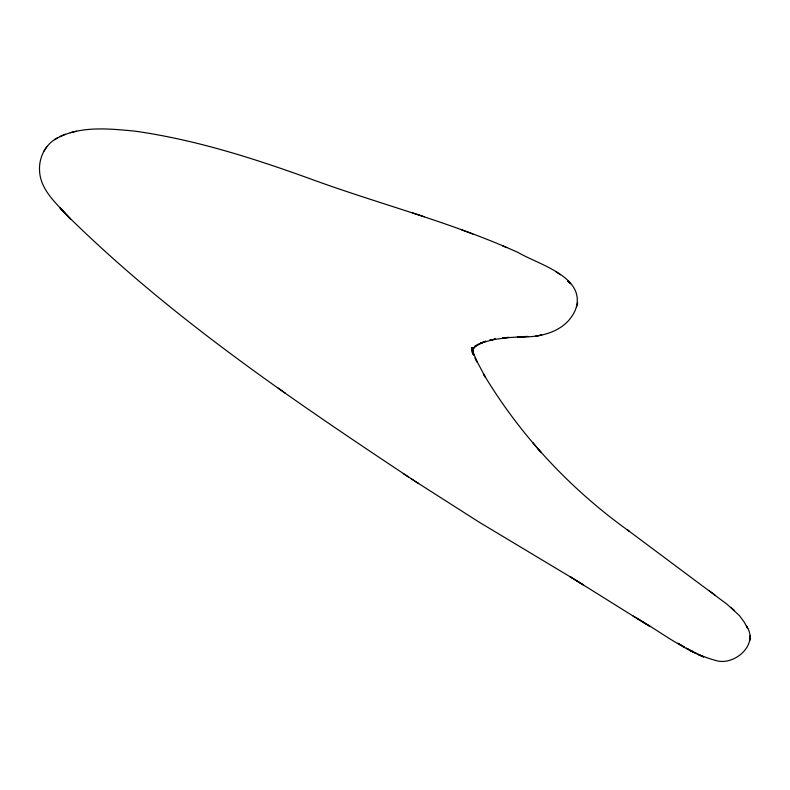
<?xml version="1.0" encoding="UTF-8"?>
<svg xmlns="http://www.w3.org/2000/svg" width="790" height="790" viewBox="0 0 790 790"><rect width="100%" height="100%" fill="white"/><g stroke="black" fill="none" stroke-linecap="round" stroke-linejoin="round"><path stroke-width="1.19" d="M528.056 336.412L517.332 336.856C539.501 338.011 565.749 332.383 575.436 309.789C587.326 277.023 538.76 264.729 518.408 252.632C450.715 221.921 378.351 203.929 308.791 178.273C252.188 157.852 194.32 139.465 134.567 131.101C108.428 128.651 79.622 125.521 55.794 138.882C44.872 145.232 38.858 158.099 39.549 170.541C40.3 191.002 58.263 204.916 70.626 219.195L60.05 207.928L65.382 213.744M473.447 354.068L472.509 350.523L477.121 362.106L475.076 357.88L485.425 377.265L483.421 373.858C520.383 435.705 570.439 489.207 629.008 531.107L627.181 529.725L727.165 604.36L739.371 615.548L744.338 622.303L747.686 628.465L746.461 626.115C759.555 644.571 733.742 666.869 715.059 660.262C684.871 652.056 660.134 631.042 633.126 616.062M750.5 638.073L750.135 640.098L750.263 635.466M472.015 352.419L472.608 347.778L473.131 354.582L472.134 347.442L473.753 355.253M576.631 306.797L577.678 302.758M472.45 350.701L473.664 347.56L471.897 350.977L475.59 345.793L473.022 348.518L478.039 344.43M47.005 146.496L43.786 151.315M55.794 138.882L54.599 139.702L57.68 137.648M479.461 343.541L474.829 346.425L485.929 341.171L480.557 343.146L495.537 338.999L489.691 340.204L508.701 337.379L502.647 337.982L525.706 336.54M65.442 134.172L59.744 136.571M480.557 343.146L484.211 341.803M76.561 131.189L70.241 132.661M424.24 216.766L412.597 212.885M472.815 233.998L461.518 229.791M503.566 246.253L502.934 246.006L506.785 247.596M642.863 622.125L650.229 626.579L638.014 619.103M640.591 620.713L569.718 576.424L583.158 584.817L575.001 579.751M572.681 578.31L478.819 521.953L411.333 478.868M416.458 482.236L418.611 483.628C294.996 401.626 170.65 318.074 64.928 213.27M403.305 473.615L408.4 476.963M556.032 271.879L560.426 274.811M278.001 387.989L285.387 393.252M708.877 590.446L714.881 594.969M734.522 610.542L730.76 607.312M537.941 448.769L541.249 452.64L532.756 442.598M471.719 347.669L473.072 352.538M541.614 335.157L536.094 335.938L541.614 335.157M703.544 656.885L697.886 654.377L703.544 656.885M696.484 653.626L690.45 650.506L696.484 653.626M692.642 651.641L686.431 648.254L692.642 651.641M684.426 647.119L677.909 643.287L684.426 647.119M570.084 283.205L567.615 280.746L570.607 283.738L570.084 283.205"/></g></svg>
